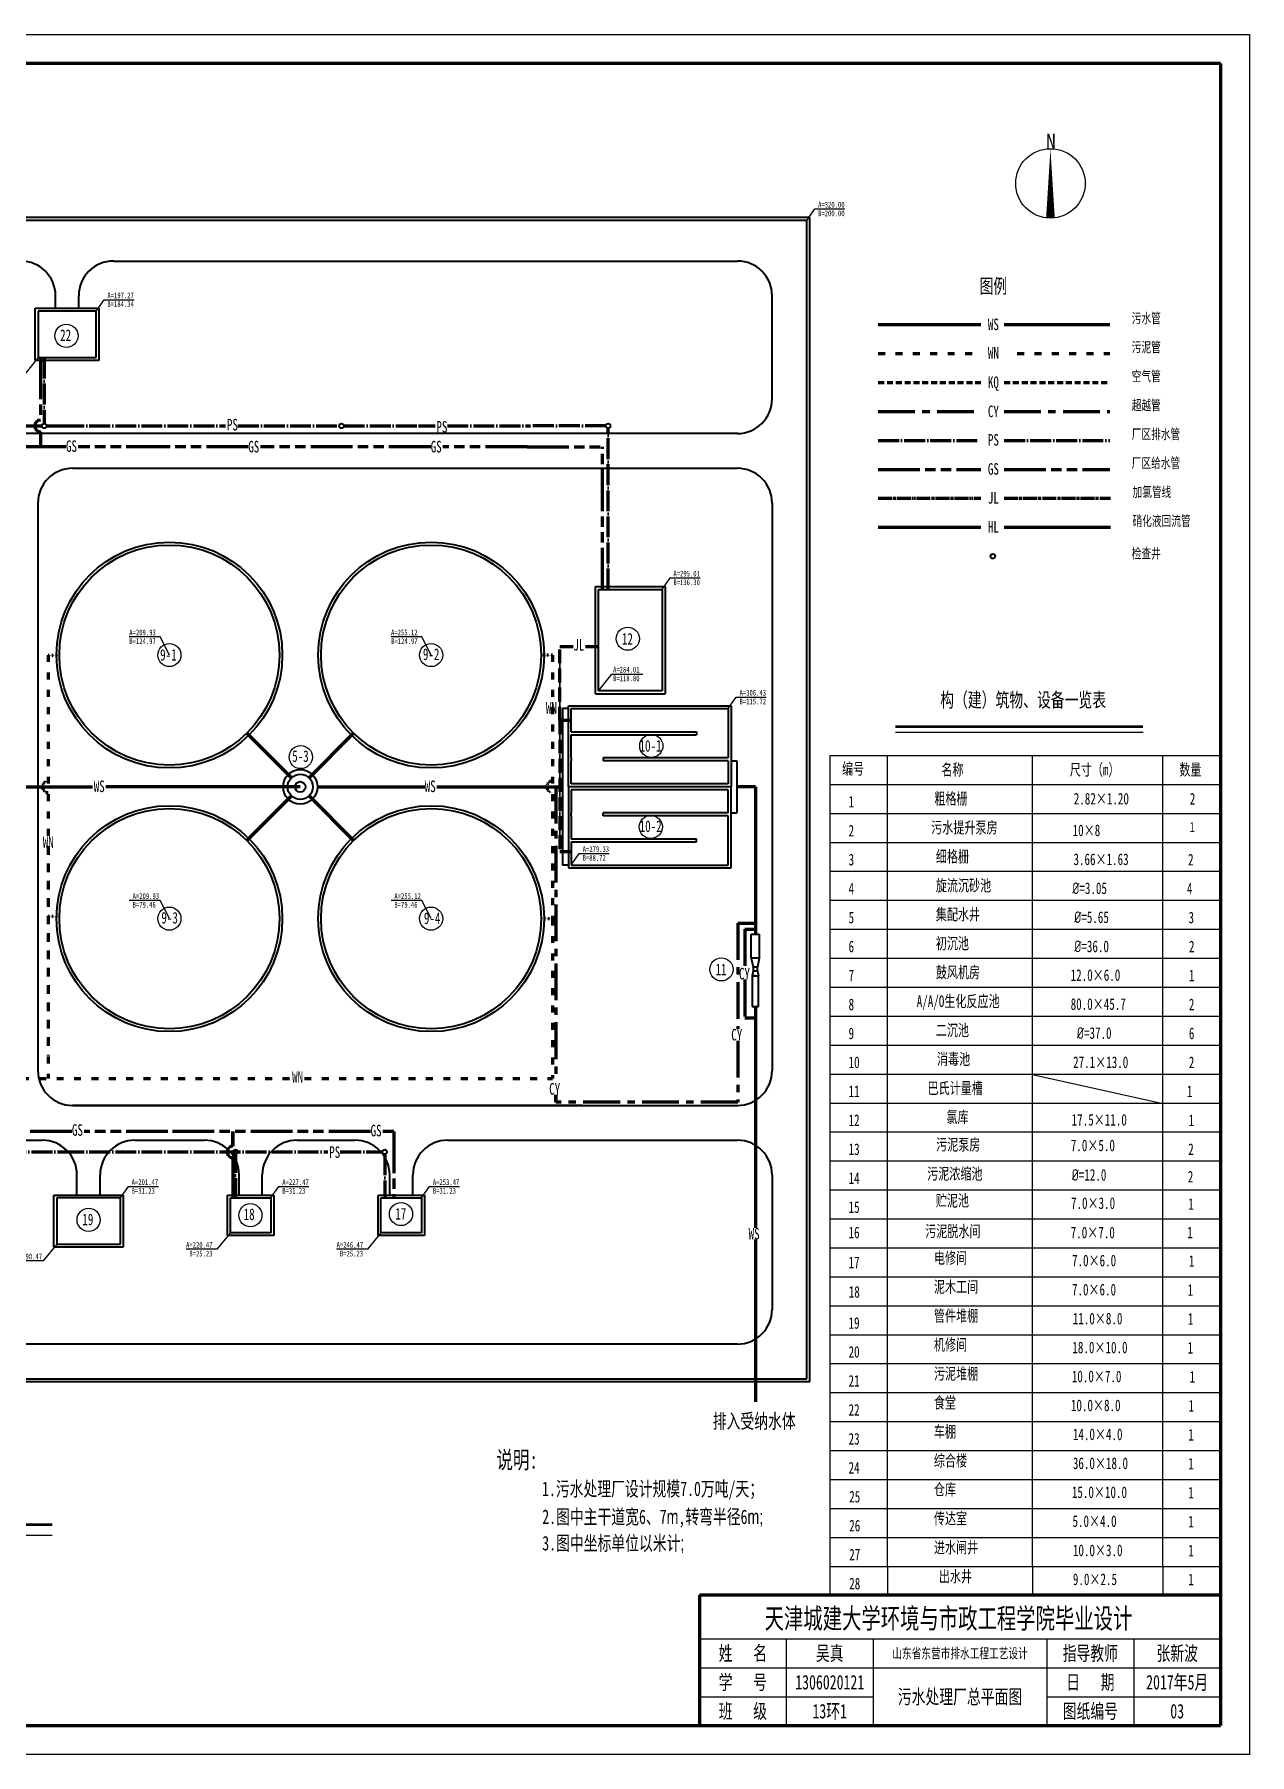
# Model space of a CAD drawing. Header units: millimetres. Extents: x 41775 to 462275, y 21172 to 318172.
# Drawn here: x 252439 to 462275, y 21172 to 318172 of the extents above; entities that cross this region are included whole.
import ezdxf
from ezdxf.enums import TextEntityAlignment as Align

# ---------------------------------------------------------------- set-up
doc = ezdxf.new("R2010")
doc.units = ezdxf.units.MM
for name, pattern in [('ACAD_ISO03W100', [30, 12, -18]), ('ACAD_ISO04W100', [30, 24, -3, 0, -3]), ('ACAD_ISO05W100', [33, 24, -3, 0, -3, 0, -3]), ('ACAD_ISO09W100', [45, 24, -3, 6, -3, 6, -3]), ('CENTERX2', [101.6, 63.5, -12.7, 12.7, -12.7]), ('DASHEDX2', [38.1, 25.4, -12.7])]:
    doc.linetypes.add(name, pattern=pattern)
for name, color, linetype, lineweight in [('加氯管线', 11, 'ACAD_ISO05W100', 53), ('厂区污水管', 6, 'ACAD_ISO04W100', 53), ('厂区给水管', 4, 'ACAD_ISO09W100', 53), ('文字', 7, 'Continuous', 53), ('污水管', 1, 'Continuous', 53), ('污泥管', 3, 'ACAD_ISO03W100', 53), ('消化液回流', 194, 'Continuous', 53), ('空气管', 50, 'DASHEDX2', 53), ('超越管', 5, 'CENTERX2', 53), ('边框粗', 7, 'Continuous', 100)]:
    doc.layers.add(name, color=color, linetype=linetype, lineweight=lineweight)
doc.layers.add('构筑物', color=7, linetype='Continuous')
doc.styles.get("Standard").update_dxf_attribs({"font": 'txt', "bigfont": 'gbcbig.shx'})
doc.styles.add('仿宋', font='', dxfattribs={"width": 0.7, "height": 3500})
doc.styles.add('长仿宋', font='simfang.ttf', dxfattribs={"width": 0.7})
doc.styles.add('长仿宋体', font='simfang.ttf', dxfattribs={"width": 0.7})
doc.styles.get('仿宋').set_extended_font_data('FangSong_GB2312')
doc.dimstyles.new('ISO-25', dxfattribs={"dimtxt": 2.5, "dimasz": 2.5, "dimexe": 1.25, "dimexo": 0.625, "dimtad": 1, "dimtxsty": 'Standard', "dimcen": 2.5, "dimadec": 0, "dimazin": 0, "dimtfac": 1, "dimtmove": 0, "dimatfit": 3, "dimfxl": 1, "dimarcsym": 0})

msp = doc.modelspace()

# ---------------------------------------------------------------- linework, layer by layer
at = {"lineweight": -3}
for p, q in [((41775, 318172), (462275, 318172)), ((462275, 318172), (462275, 21172)), ((389775, 193672), (457275, 193672)), ((389775, 188672), (457275, 188672)), ((389775, 183672), (457275, 183672)), ((389775, 178672), (457275, 178672)), ((389775, 173672), (457275, 173672)), ((389775, 168672), (457275, 168672)), ((389775, 163672), (457275, 163672)), ((389775, 158672), (457275, 158672)), ((389775, 153672), (457275, 153672)), ((389775, 148672), (457275, 148672)), ((389775, 143672), (457275, 143672)), ((389775, 138672), (457275, 138672)), ((389775, 133672), (457275, 133672)), ((389775, 128672), (457275, 128672)), ((389775, 123672), (457275, 123672)), ((389775, 118672), (457275, 118672)), ((389775, 118672), (457275, 118672)), ((389775, 103672), (457275, 103672)), ((389775, 103672), (457275, 103672)), ((389775, 98672), (457275, 98672)), ((389775, 93672), (457275, 93672)), ((389775, 88672), (457275, 88672)), ((389775, 83672), (457275, 83672)), ((389775, 78672), (457275, 78672)), ((389775, 73672), (457275, 73672)), ((389775, 68672), (457275, 68672)), ((389775, 63672), (457275, 63672)), ((389775, 58672), (457275, 58672)), ((389775, 53672), (457275, 53672)), ((367275, 41172), (457275, 41172)), ((382275, 41172), (382275, 26172)), ((397275, 41172), (397275, 26172)), ((427275, 41172), (427275, 26172)), ((442275, 41172), (442275, 26172)), ((367275, 36172), (457275, 36172)), ((367275, 31172), (397275, 31172)), ((427275, 31172), (457275, 31172)), ((462275, 21172), (41775, 21172))]:
    msp.add_line(p, q, dxfattribs=at)
at = {"lineweight": 100, "ltscale": 40}
msp.add_line((457275, 313172), (457275, 26172), dxfattribs=at)
at = {"lineweight": 40}
for p, q in [((386320, 286542), (190090, 286542)), ((385820, 286042), (190090, 286042)), ((385820, 86042), (385820, 286042)), ((386320, 85542), (386320, 286542)), ((252590, 270879), (263590, 270879)), ((252590, 261879), (252590, 270879)), ((263090, 270379), (253090, 270379)), ((253090, 270379), (253090, 262379)), ((256090, 270879), (256090, 273042)), ((260090, 270879), (260090, 273042)), ((263090, 262379), (263090, 270379)), ((263590, 270879), (263590, 261879)), ((379820, 255258), (379820, 273042)), ((263590, 261879), (252590, 261879)), ((253090, 262379), (263090, 262379)), ((373820, 249258), (118761, 249258)), ((259036, 243258), (347036, 243258)), ((259039, 243258), (373820, 243258)), ((253039, 237258), (253039, 139258)), ((379820, 237258), (379820, 139258)), ((349331, 204343), (349331, 222843)), ((349331, 222843), (361331, 222843)), ((361331, 222843), (361331, 204343)), ((349831, 204843), (349831, 222343)), ((349831, 222343), (360831, 222343)), ((360831, 222343), (360831, 204843)), ((344654, 188258), (344654, 202258)), ((344654, 202258), (372754, 202258)), ((349331, 204343), (361331, 204343)), ((360831, 204843), (349831, 204843)), ((372754, 202258), (372754, 188258)), ((344654, 201758), (343654, 201758)), ((343654, 201758), (343654, 174758)), ((345154, 201758), (372254, 201758)), ((345154, 197758), (345154, 201758)), ((372254, 201758), (372254, 197758)), ((345154, 197758), (366754, 197758)), ((345154, 193258), (345154, 197258)), ((345154, 197258), (366754, 197258)), ((366754, 197758), (366754, 197258)), ((372254, 197758), (372254, 197258)), ((372254, 197258), (372254, 193258)), ((345154, 193258), (345154, 193258)), ((345154, 193258), (345154, 192758)), ((372254, 193258), (350654, 193258)), ((350654, 193258), (350654, 192758)), ((345154, 188758), (345154, 192758)), ((372254, 192758), (350654, 192758)), ((372254, 192758), (372254, 188758)), ((372754, 192758), (373754, 192758)), ((373754, 192758), (373754, 183758)), ((372754, 188258), (344654, 188258)), ((344654, 188258), (344654, 174258)), ((372754, 188258), (344654, 188258)), ((372254, 188758), (345154, 188758)), ((372254, 187758), (345154, 187758)), ((345154, 187758), (345154, 183758)), ((372254, 183758), (372254, 187758)), ((372754, 174258), (372754, 188258)), ((345154, 183258), (345154, 183758)), ((345154, 183258), (345154, 179258)), ((345154, 183258), (345154, 183258)), ((372254, 183758), (350654, 183758)), ((350654, 183258), (350654, 183758)), ((372254, 183258), (350654, 183258)), ((372254, 179258), (372254, 183258)), ((372754, 183758), (373754, 183758)), ((345154, 179258), (366754, 179258)), ((345154, 178758), (345154, 174758)), ((345154, 178758), (366754, 178758)), ((366754, 178758), (366754, 179258)), ((372254, 178758), (372254, 179258)), ((372254, 174758), (372254, 178758)), ((344654, 174758), (343654, 174758)), ((344654, 174258), (372754, 174258)), ((345154, 174758), (372254, 174758)), ((376231, 162822), (377611, 162822)), ((376231, 158682), (376231, 162822)), ((377611, 162822), (377611, 158682)), ((377611, 158682), (376231, 158682)), ((376231, 158682), (376546, 157107)), ((377611, 158682), (377296, 157107)), ((376546, 156507), (376396, 155607)), ((376921, 155607), (376396, 155607)), ((376396, 155607), (377446, 155607)), ((376396, 155607), (376396, 150357)), ((376921, 157107), (376546, 157107)), ((376546, 157107), (376546, 156507)), ((376546, 156507), (377296, 156507)), ((377296, 157107), (376921, 157107)), ((377296, 156507), (377296, 157107)), ((377296, 156507), (377446, 155607)), ((377446, 150357), (377446, 155607)), ((376396, 150357), (377446, 150357)), ((347036, 133258), (259036, 133258)), ((259039, 133258), (373820, 133258)), ((236287, 127258), (253787, 127258)), ((269787, 127258), (281787, 127258)), ((297787, 127258), (307787, 127258)), ((323787, 127258), (373820, 127258)), ((259787, 117776), (259787, 121258)), ((263787, 117776), (263787, 121258)), ((287787, 117776), (287787, 121258)), ((291787, 117776), (291787, 121258)), ((313787, 117776), (313787, 121258)), ((317787, 117776), (317787, 121258)), ((379820, 121258), (379820, 98042)), ((255787, 117776), (267787, 117776)), ((255787, 108776), (255787, 117776)), ((267287, 117276), (256287, 117276)), ((256287, 117276), (256287, 109276)), ((267287, 109276), (267287, 117276)), ((267787, 117776), (267787, 108776)), ((285787, 117776), (293787, 117776)), ((285787, 110776), (285787, 117776)), ((286287, 117276), (293287, 117276)), ((286287, 111276), (286287, 117276)), ((293287, 117276), (293287, 111276)), ((293787, 117776), (293787, 110776)), ((311787, 117776), (319787, 117776)), ((311787, 110776), (311787, 117776)), ((312287, 117276), (319287, 117276)), ((312287, 111276), (312287, 117276)), ((319287, 117276), (319287, 111276)), ((319787, 117776), (319787, 110776)), ((293787, 110776), (285787, 110776)), ((293287, 111276), (286287, 111276)), ((319787, 110776), (311787, 110776)), ((319287, 111276), (312287, 111276)), ((267787, 108776), (255787, 108776)), ((256287, 109276), (267287, 109276)), ((373820, 92042), (194746, 92042))]:
    msp.add_line(p, q, dxfattribs=at)
at = {"linetype": 'ByBlock', "ltscale": 10}
for p, q in [((387198, 288030), (392379, 288030)), ((264468, 272367), (269649, 272367)), ((362209, 224331), (367390, 224331)), ((274165, 214165), (268828, 214165)), ((319362, 214165), (314025, 214165)), ((352158, 207690), (357495, 207690)), ((373633, 203746), (378814, 203746)), ((346533, 176746), (351714, 176746)), ((274165, 168652), (268828, 168652)), ((319362, 168652), (314025, 168652)), ((424775, 138573), (447275, 133573)), ((268666, 119264), (273847, 119264)), ((294666, 119264), (299847, 119264)), ((320666, 119264), (325847, 119264)), ((389775, 113672), (457275, 113672)), ((283960, 108429), (278624, 108429)), ((309960, 108429), (304624, 108429)), ((253960, 106429), (248624, 106429)), ((207396, 59041), (255527, 59041))]:
    msp.add_line(p, q, dxfattribs=at)
at = {"lineweight": 40, "ltscale": 100}
for p, q in [((266090, 279042), (373820, 279042)), ((386320, 85542), (65320, 85542)), ((65820, 86042), (385820, 86042))]:
    msp.add_line(p, q, dxfattribs=at)
at = {"lineweight": 53}
msp.add_line((401108, 198672), (443867, 198672), dxfattribs=at)
for p, q in [((401108, 197672), (443884, 197672)), ((399775, 148672), (399775, 193672)), ((424775, 148672), (424775, 193672)), ((447275, 148672), (447275, 193672)), ((399775, 83672), (399775, 148672)), ((424775, 83672), (424775, 148672)), ((447275, 83672), (447275, 148672)), ((399775, 53672), (399775, 83672)), ((424775, 53672), (424775, 83672)), ((447275, 53672), (447275, 83672)), ((389775, 53672), (457275, 53672))]:
    msp.add_line(p, q)
at = {"lineweight": -3, "ltscale": 40}
msp.add_line((457275, 193672), (457275, 53672), dxfattribs=at)
at = {"linetype": 'ByBlock', "ltscale": 40}
msp.add_line((389775, 108672), (457275, 108672), dxfattribs=at)
at = {"lineweight": -3}
msp.add_lwpolyline([(427885, 298443, 0, 1500, 0), (427885, 286443, 1500, 1500, 0)], format="xyseb", dxfattribs=at)
msp.add_circle((427885, 292443), 6000, dxfattribs=at)
at = {"linetype": 'ByBlock', "lineweight": 40, "ltscale": 40}
for centre, radius in [((254143, 250576), 400), ((305465, 250576), 400), ((351515, 250576), 400), ((417940, 228077), 400), ((298345, 188258), 2976), ((298345, 188258), 2176), ((298345, 188258), 904), ((287178, 125219), 400), ((312923, 125219), 400)]:
    msp.add_circle(centre, radius, dxfattribs=at)
at = {"lineweight": 40}
for centre, radius in [((275747, 211015), 19500), ((275747, 211015), 19000), ((320944, 211015), 19500), ((320944, 211015), 19000), ((275747, 165501), 19500), ((275747, 165501), 19000), ((320944, 165501), 19500), ((320944, 165501), 19000)]:
    msp.add_circle(centre, radius, dxfattribs=at)
for centre, start, end in [((250090, 273042), 0, 90), ((266090, 273042), 90, 180), ((373820, 273042), 0, 90), ((373820, 255258), 270, 0), ((259039, 237258), 90, 180), ((373820, 237258), 0, 90), ((259039, 139258), 180, 270), ((373820, 139258), 270, 0), ((253787, 121258), 360, 90), ((269787, 121258), 90, 180), ((281787, 121258), 360, 90), ((297787, 121258), 90, 180), ((307787, 121258), 360, 90), ((323787, 121258), 90, 180), ((373820, 121258), 0, 90), ((373820, 98042), 270, 0)]:
    msp.add_arc(centre, 6000, start, end, dxfattribs=at)
at = {"layer": '加氯管线', "lineweight": 80, "ltscale": 100}
for p, q in [((398143, 238077), (415882, 238077)), ((419894, 238077), (438279, 238077)), ((343176, 199698), (343176, 212458)), ((345491, 212458), (343176, 212458)), ((349831, 212458), (347612, 212458)), ((345154, 199698), (343176, 199698)), ((343176, 199698), (343176, 177077)), ((343176, 177077), (345154, 177077))]:
    msp.add_line(p, q, dxfattribs=at)
at = {"layer": '厂区污水管', "lineweight": 80, "ltscale": 150}
for p, q in [((254143, 262379), (254143, 250976)), ((218422, 250576), (253743, 250576)), ((254543, 250576), (257418, 250576)), ((257418, 250576), (285460, 250576)), ((287580, 250576), (305065, 250576)), ((305865, 250576), (318786, 250576)), ((318786, 250576), (321637, 250576)), ((323758, 250576), (338082, 250576)), ((351115, 250576), (338082, 250576)), ((351515, 222343), (351515, 250176)), ((398143, 248077), (415882, 248077)), ((419894, 248077), (438143, 248077)), ((247438, 125219), (257418, 125219)), ((257418, 125219), (303128, 125219)), ((287178, 125219), (287178, 117276)), ((305249, 125219), (312523, 125219)), ((312923, 124819), (312923, 117276))]:
    msp.add_line(p, q, dxfattribs=at)
at = {"layer": '厂区污水管', "lineweight": 80}
msp.add_line((312294, 125219), (312523, 125219), dxfattribs=at)
at = {"layer": '厂区给水管', "lineweight": 80, "ltscale": 300}
for p, q in [((253504, 262379), (253504, 251576)), ((253504, 249576), (253504, 246947)), ((257888, 246947), (209871, 246947)), ((275497, 246947), (260008, 246947)), ((289360, 246947), (275497, 246947)), ((320868, 246947), (291481, 246947)), ((337517, 246947), (322988, 246947)), ((337517, 246947), (350538, 246947)), ((350538, 222343), (350538, 246947)), ((398143, 243077), (415882, 243077)), ((419894, 243077), (438143, 243077)), ((258915, 128757), (191846, 128757)), ((275497, 128757), (261036, 128757)), ((310484, 128757), (275497, 128757)), ((286725, 128757), (286725, 126219)), ((314480, 128757), (312605, 128757)), ((314480, 128757), (314480, 117276)), ((286725, 124219), (286725, 117276))]:
    msp.add_line(p, q, dxfattribs=at)
at = {"layer": '厂区给水管', "lineweight": 80}
msp.add_line((286725, 126219), (286725, 128757), dxfattribs=at)
at = {"layer": '厂区给水管', "linetype": 'ByBlock', "lineweight": 80, "ltscale": 40}
msp.add_arc((253504, 250576), 1000, 90, 270, dxfattribs=at)
at = {"layer": '厂区给水管', "lineweight": 80}
msp.add_arc((286725, 125219), 1000, 90, 270, dxfattribs=at)
at = {"layer": '文字', "lineweight": -3}
for centre in [(257973, 266132), (354903, 213834), (275747, 211015), (320944, 211015), (358967, 195316), (298434, 193400), (358879, 181333), (275747, 165501), (320944, 165501), (371074, 156746), (289736, 114296), (315742, 114499), (261805, 113502)]:
    msp.add_circle(centre, 2000, dxfattribs=at)
at = {"layer": '构筑物', "linetype": 'ByBlock', "lineweight": -3, "ltscale": 40}
for p, q in [((389775, 193672), (389775, 107468)), ((389775, 108672), (389775, 48672)), ((399775, 53672), (399775, 48672)), ((424775, 53672), (424775, 48672)), ((447275, 53672), (447275, 48672))]:
    msp.add_line(p, q, dxfattribs=at)
at = {"layer": '污水管', "lineweight": 80}
for p, q in [((398143, 268077), (415882, 268077)), ((419894, 268077), (438143, 268077)), ((298345, 188258), (264800, 188258)), ((301321, 188258), (319836, 188258)), ((321957, 188258), (343654, 188258)), ((376930, 188258), (373754, 188258)), ((376930, 188258), (376930, 162822)), ((376930, 150357), (376930, 112112)), ((376930, 110089), (376930, 82089))]:
    msp.add_line(p, q, dxfattribs=at)
at = {"layer": '污水管', "lineweight": 80, "ltscale": 500}
for p, q in [((296812, 189802), (289135, 197533)), ((299879, 189802), (307556, 197533)), ((296021, 189749), (296021, 189749)), ((296021, 189749), (296021, 189749)), ((296812, 186714), (289135, 178983)), ((299879, 186714), (307556, 178983))]:
    msp.add_line(p, q, dxfattribs=at)
at = {"layer": '污水管', "lineweight": 80, "ltscale": 100}
msp.add_line((246039, 188258), (262497, 188258), dxfattribs=at)
at = {"layer": '污泥管', "lineweight": 80, "ltscale": 100}
for p, q in [((398143, 263077), (415882, 263077)), ((422133, 263077), (438143, 263077)), ((254808, 211015), (254808, 141859)), ((341883, 211015), (341883, 165501)), ((254808, 177722), (254808, 137925)), ((341883, 165501), (341883, 137925)), ((250284, 137925), (296937, 137925)), ((299057, 137925), (341883, 137925))]:
    msp.add_line(p, q, dxfattribs=at)
at = {"layer": '污泥管', "lineweight": 80}
for p, q in [((254808, 211015), (256747, 211015)), ((341883, 211015), (339944, 211015)), ((254808, 165943), (256752, 165943)), ((339944, 165501), (341883, 165501))]:
    msp.add_line(p, q, dxfattribs=at)
for centre in [(254808, 188258), (341883, 188258)]:
    msp.add_arc(centre, 1000, 90, 270, dxfattribs=at)
at = {"layer": '消化液回流', "lineweight": 80}
for p, q in [((398143, 233077), (415882, 233077)), ((419894, 233077), (438279, 233077))]:
    msp.add_line(p, q, dxfattribs=at)
at = {"layer": '空气管', "lineweight": 80, "ltscale": 40}
for p, q in [((398143, 258077), (415882, 258077)), ((419894, 258077), (438143, 258077))]:
    msp.add_line(p, q, dxfattribs=at)
at = {"layer": '超越管', "lineweight": 80, "ltscale": 100}
for p, q in [((398143, 253077), (415882, 253077)), ((419894, 253077), (438143, 253077)), ((342472, 188258), (342472, 137925)), ((373882, 164721), (373882, 146469)), ((375092, 163699), (375092, 157005)), ((375092, 154971), (375092, 148397)), ((373882, 144435), (373882, 133813)), ((342472, 135079), (342472, 133813)), ((373882, 133813), (342472, 133813))]:
    msp.add_line(p, q, dxfattribs=at)
at = {"layer": '超越管', "lineweight": 80}
for p, q in [((373882, 164721), (376930, 164721)), ((375092, 163699), (376930, 163699)), ((375092, 148397), (376930, 148397)), ((342472, 133813), (342472, 135079))]:
    msp.add_line(p, q, dxfattribs=at)
at = {"layer": '边框粗', "lineweight": 100}
for p, q in [((457275, 313172), (54275, 313172)), ((54275, 26172), (457275, 26172))]:
    msp.add_line(p, q, dxfattribs=at)
at = {"layer": '边框粗', "lineweight": 53, "ltscale": 10}
msp.add_line((207396, 60876), (255527, 60876), dxfattribs=at)
at = {"layer": '边框粗', "lineweight": 70}
for p, q in [((457275, 48672), (367275, 48672)), ((367275, 48672), (367275, 26172))]:
    msp.add_line(p, q, dxfattribs=at)

# ---------------------------------------------------------------- texts
at = {"linetype": 'ByBlock', "ltscale": 10, "style": '仿宋', "width": 0.7}
for s, p in [(' A=320.00', (387198, 288280)), (' A=197.27', (264468, 272617)), (' A=295.01', (362209, 224581)), ('A=209.93', (268828, 214415)), ('A=255.12', (314025, 214415)), (' A=284.01', (351792, 207996)), (' A=306.43', (373633, 203996)), (' A=279.33', (346533, 176996)), (' A=209.93', (268828, 168902)), (' A=255.12 ', (314025, 168902)), (' A=201.47', (268666, 119514)), (' A=227.47', (294666, 119514)), (' A=253.47', (320666, 119514)), (' A=190.47', (248624, 106679)), ('A=220.47', (278624, 108679)), ('A=246.47', (304624, 108679))]:
    msp.add_text(s, height=1000, dxfattribs=at).set_placement(p)
for s, p in [(' B=200.00', (387198, 287780)), (' B=184.34', (264468, 272117)), (' B=136.30', (362209, 224081)), ('B=124.97', (268828, 213915)), ('B=124.97', (314025, 213915)), (' B=118.80 ', (351792, 207496)), (' B=115.72', (373633, 203496)), (' B=88.72', (346533, 176496)), (' B=79.46', (268828, 168402)), (' B=79.46', (314025, 168402)), (' B=31.23', (268666, 119014)), (' B=31.23', (294666, 119014)), (' B=31.23', (320666, 119014)), (' B=25.23', (278624, 108179)), (' B=25.23', (304624, 108179))]:
    msp.add_text(s, height=1000, dxfattribs=at).set_placement(p, align=Align.TOP_LEFT)
at = {"lineweight": -3, "style": '长仿宋体', "width": 0.7}
msp.add_text('天津城建大学环境与市政工程学院毕业设计', height=3500, dxfattribs=at).set_placement((378530, 44686), align=Align.MIDDLE_LEFT)
for s, height, p in [('姓   名', 2500, (374775, 38672)), ('吴真', 2500, (389775, 38672)), ('山东省东营市排水工程工艺设计', 1750, (412275, 38672)), ('指导教师', 2500, (434775, 38672)), ('张新波', 2500, (449775, 38672)), ('学   号', 2500, (374775, 33672)), ('1306020121', 2500, (389775, 33672)), ('污水处理厂总平面图', 2500, (412275, 31172)), ('日   期', 2500, (434775, 33672)), ('2017年5月', 2500, (449775, 33672)), ('班   级', 2500, (374775, 28672)), ('13环1', 2500, (389775, 28672)), ('图纸编号', 2500, (434775, 28672)), ('03', 2500, (449775, 28672))]:
    msp.add_text(s, height=height, dxfattribs=at).set_placement(p, align=Align.MIDDLE_CENTER)
at = {"lineweight": -3, "insert": (427118, 301009), "char_height": 2500, "width": 2050.52, "attachment_point": 1}
msp.add_mtext('{\\fFangSong_GB2312|b0|i0|c134|p49;N}', dxfattribs=at)
at = {"linetype": 'ByBlock', "ltscale": 10}
for s, insert, char_height, width, attachment_point, style in [('      图例', (408503, 275971), 2500, 21655.45, 1, '长仿宋体'), ('WS', (417080, 269108), 2000, 2120.49, 1, '长仿宋'), ('WN', (417080, 264176), 2000, 2120.49, 1, '长仿宋体'), ('KQ', (417080, 259110), 2000, 2120.49, 1, '长仿宋体'), ('CY', (417080, 254088), 2000, 2120.49, 1, '长仿宋'), ('PS', (287580, 251785), 2000, 2120.49, 3, '长仿宋'), ('PS', (323758, 251424), 2000, 2120.49, 3, '长仿宋'), ('GS', (257888, 248084), 2000, 2120.49, 1, '长仿宋'), ('GS', (289360, 247998), 2000, 2120.49, 1, '长仿宋'), ('GS', (320868, 247998), 2000, 2120.49, 1, '长仿宋'), ('PS', (417080, 249175), 2000, 2120.49, 1, '长仿宋'), ('GS', (417080, 244148), 2000, 2120.49, 1, '长仿宋'), ('JL', (417080, 239148), 2000, 2120.49, 1, '长仿宋'), ('HL', (417080, 234148), 2000, 2120.49, 1, '长仿宋'), ('JL', (345491, 213775), 2000, 2120.49, 1, '长仿宋'), ('WN', (340759, 202882), 2000, 2120.49, 1, '长仿宋体'), ('WS', (262679, 189353), 2000, 2120.49, 1, '长仿宋'), ('WS', (319836, 189353), 2000, 2120.49, 1, '长仿宋'), ('WN', (253883, 179722), 2000, 2120.49, 1, '长仿宋体'), ('CY', (374093, 157005), 2000, 2120.49, 1, '长仿宋'), ('CY', (372767, 146469), 2000, 2120.49, 1, '长仿宋'), ('WN', (296937, 139163), 2000, 2120.49, 1, '长仿宋体'), ('CY', (341326, 137114), 2000, 2120.49, 1, '长仿宋'), ('GS', (258915, 130012), 2000, 2120.49, 1, '长仿宋'), ('GS', (310484, 129912), 2000, 2120.49, 1, '长仿宋'), ('PS', (305249, 126188), 2000, 2120.49, 3, '长仿宋'), ('WS', (375763, 112112), 2000, 2120.49, 1, '长仿宋'), ('排入受纳水体', (369576, 79999), 2500, 62538.62, 1, '长仿宋体')]:
    msp.add_mtext(s, dxfattribs=dict(at, insert=insert, char_height=char_height, width=width, attachment_point=attachment_point, style=style))
at = {"lineweight": -3, "style": '长仿宋体'}
for s, insert, char_height, width, attachment_point in [('{\\fFangSong|b0|i0|c134|p49;污水管}', (441927, 270051), 1750, 44959.04, 1), ('22', (258782, 267237), 2000, 44959.04, 3), ('{\\fFangSong|b0|i0|c134|p49;污泥管}', (441927, 265051), 1750, 44959.04, 1), ('{\\fFangSong|b0|i0|c134|p49;空气管}', (441927, 260051), 1750, 44959.04, 1), ('{\\fFangSong|b0|i0|c134|p49;超越管}', (441927, 255051), 1750, 44959.04, 1), ('厂区排水管', (441927, 250051), 1750, 44959.04, 1), ('{\\fFangSong|b0|i0|c134|p49;厂区给水管}', (441927, 245051), 1750, 44959.04, 1), ('加氯管线', (442063, 240051), 1750, 44959.04, 1), ('硝化液回流管', (442063, 235051), 1750, 44959.04, 1), ('检查井', (441927, 229446), 1750, 44959.04, 1), ('12', (355790, 214821), 2000, 44959.04, 3), ('9-1', (277006, 212048), 2000, 44959.04, 3), ('9-2', (322380, 212149), 2000, 44959.04, 3), ('10-1', (360741, 196348), 2000, 44959.04, 3), ('5-3', (299806, 194561), 2000, 44959.04, 3), ('{\\fFangSong|b0|i0|c134|p49;\\W0.7;编号}', (391905, 192387), 2000, 44959.04, 1), ('{\\fFangSong|b0|i0|c134|p49;\\W0.7;名称}', (409056, 192225), 2000, 44959.04, 1), ('尺寸（m）', (431220, 192225), 2000, 44959.04, 1), ('{\\fFangSong|b0|i0|c134|p49;\\W0.7;数量}', (450138, 192225), 2000, 44959.04, 1), ('粗格栅', (407845, 187239), 2000, 44959.04, 1), ('2.82×1.20', (431914, 187215), 2000, 44959.04, 1), ('2', (451953, 187210), 2000, 44959.04, 1), ('{\\fFangSong|b0|i0|c134|p49;\\W0.7;1}', (393028, 186696), 2000, 44959.04, 1), ('10-2', (360760, 182458), 2000, 44959.04, 3), ('{\\fFangSong|b0|i0|c134|p49;\\W0.7;2}', (393028, 181696), 2000, 44959.04, 1), ('污水提升泵房', (407296, 182239), 2000, 44959.04, 1), ('10×8', (431720, 181753), 2000, 44959.04, 1), ('{\\fFangSong|b0|i0|c134|p49;\\W0.7;1}', (451953, 182210), 1750, 44959.04, 1), ('{\\fFangSong|b0|i0|c134|p49;\\W0.7;3}', (393028, 176696), 2000, 44959.04, 1), ('{\\fFangSong|b0|i0|c134|p49;\\W0.7;细格栅}', (408095, 177239), 2000, 44959.04, 1), ('3.66×1.63', (431860, 176753), 2000, 44959.04, 1), ('2', (451646, 176696), 2000, 44959.04, 1), ('旋流沉砂池', (408095, 172239), 2000, 44959.04, 1), ('{\\fFangSong|b0|i0|c134|p49;\\W0.7;4}', (393028, 171696), 2000, 44959.04, 1), ('{\\fISOCPEUR|b0|i0|c0|p34;%%C\\fSimSun|b0|i0|c134|p2;=}3.05', (431667, 171753), 2000, 44959.04, 1), ('4', (451446, 171696), 2000, 44959.04, 1), ('9-3', (277217, 166653), 2000, 44959.04, 3), ('9-4', (322549, 166573), 2000, 44959.04, 3), ('{\\fFangSong|b0|i0|c134|p49;\\W0.7;5}', (393028, 166696), 2000, 44959.04, 1), ('{\\fFangSong|b0|i0|c134|p49;集配水井}', (408095, 167239), 2000, 44959.04, 1), ('{\\fISOCPEUR|b0|i0|c0|p34;%%C\\fSimSun|b0|i0|c134|p2;=5.65}', (432000, 166753), 2000, 44959.04, 1), ('3', (451724, 166696), 2000, 44959.04, 1), ('{\\fFangSong|b0|i0|c134|p49;\\W0.7;6}', (393028, 161696), 2000, 44959.04, 1), ('{\\fFangSong|b0|i0|c134|p49;\\W0.7;初沉池}', (408095, 162239), 2000, 44959.04, 1), ('{\\fISOCPEUR|b0|i0|c0|p34;%%C\\fSimSun|b0|i0|c134|p2;=}36.0', (432012, 161715), 2000, 44959.04, 1), ('{\\fFangSong|b0|i0|c134|p49;\\W0.7;2}', (451804, 161696), 2000, 44959.04, 1), ('11', (371962, 157733), 2000, 44959.04, 3), ('鼓风机房', (408095, 157239), 2000, 44959.04, 1), ('{\\fFangSong|b0|i0|c134|p49;\\W0.7;7}', (393028, 156696), 2000, 44959.04, 1), ('12.0×6.0', (431375, 156753), 2000, 44959.04, 1), ('1', (451804, 156696), 2000, 44959.04, 1), ('{\\fFangSong|b0|i0|c134|p49;\\W0.7;8}', (393028, 151696), 2000, 44959.04, 1), ('A/A/O生化反应池', (404800, 152239), 2000, 44959.04, 1), ('80.0×45.7', (431375, 151753), 2000, 44959.04, 1), ('2', (451788, 151696), 2000, 44959.04, 1), ('9', (393028, 146696), 2000, 44959.04, 1), ('二沉池', (408095, 147239), 2000, 44959.04, 1), ('{\\fISOCPEUR|b0|i0|c0|p34;%%C\\fSimSun|b0|i0|c134|p2;=}37.0', (432459, 146753), 2000, 44959.04, 1), ('6', (451787, 146696), 2000, 44959.04, 1), ('消毒池', (408294, 142268), 2000, 44959.04, 1), ('10', (393028, 141696), 2000, 44959.04, 1), ('27.1×13.0', (431801, 141715), 2000, 44959.04, 1), ('2', (451787, 141696), 2000, 44959.04, 1), ('11', (393028, 136696), 2000, 44959.04, 1), ('巴氏计量槽', (406664, 137239), 2000, 44959.04, 1), ('1', (451440, 136696), 2000, 44959.04, 1), ('12', (393028, 131696), 2000, 44959.04, 1), ('氯库', (409943, 132239), 2000, 44959.04, 1), ('17.5×11.0', (431551, 131772), 2000, 44959.04, 1), ('1', (451765, 131696), 2000, 44959.04, 1), ('污泥泵房', (408147, 127488), 2000, 44959.04, 1), ('13', (393028, 126696), 2000, 44959.04, 1), ('7.0×5.0', (431403, 127352), 2000, 44959.04, 1), ('2', (451677, 126696), 2000, 44959.04, 1), ('污泥浓缩池', (406600, 122464), 2000, 44959.04, 1), ('{\\fISOCPEUR|b0|i0|c0|p34;%%C\\fSimSun|b0|i0|c134|p2;=}12.0', (431570, 122260), 2000, 44959.04, 1), ('2', (451601, 121949), 2000, 44959.04, 1), ('14', (393028, 121696), 2000, 44959.04, 1), ('15', (393028, 116696), 2000, 44959.04, 1), ('贮泥池', (408095, 117820), 2000, 44959.04, 1), (' 7.0×3.0', (430482, 117383), 2000, 44959.04, 1), ('1 ', (451685, 117237), 2000, 44959.04, 1), ('19', (262623, 114561), 2000, 44959.04, 3), ('18', (290479, 115461), 2000, 44959.04, 3), ('17', (316651, 115559), 2000, 44959.04, 3), ('16', (393028, 112314), 2000, 44959.04, 1), ('污泥脱水间', (406260, 112540), 2000, 44959.04, 1), (' 7.0×7.0', (430430, 112311), 2000, 44959.04, 1), ('1', (451518, 112303), 2000, 44959.04, 1), ('17', (393028, 107153), 2000, 44959.04, 1), ('{\\fFangSong|b0|i0|c134|p49;\\W0.7;电修间}', (407765, 107939), 2000, 44959.04, 1), ('7.0×6.0', (431611, 107473), 2000, 44959.04, 1), ('{\\fFangSong|b0|i0|c134|p49;\\W0.7;1}', (451787, 107396), 2000, 44959.04, 1), ('18', (393060, 102062), 2000, 44959.04, 1), ('{\\fFangSong|b0|i0|c134|p49;\\W0.7;泥木工间}', (407765, 102939), 2000, 44959.04, 1), ('7.0×6.0', (431599, 102454), 2000, 44959.04, 1), ('{\\fFangSong|b0|i0|c134|p49;\\W0.7;1}', (451581, 102396), 2000, 44959.04, 1), ('{\\fFangSong|b0|i0|c134|p49;\\W0.7;管件堆棚}', (407765, 97939), 2000, 44959.04, 1), ('19', (393028, 96696), 2000, 44959.04, 1), ('11.0×8.0', (431742, 97454), 2000, 44959.04, 1), ('{\\fFangSong|b0|i0|c134|p49;\\W0.7;1}', (451604, 97396), 2000, 44959.04, 1), ('{\\fFangSong|b0|i0|c134|p49;\\W0.7;机修间}', (407765, 92939), 2000, 44959.04, 1), ('18.0×10.0', (431672, 92463), 2000, 44959.04, 1), ('{\\fFangSong|b0|i0|c134|p49;\\W0.7;1}', (451578, 92406), 2000, 44959.04, 1), ('20', (393028, 91696), 2000, 44959.04, 1), ('21', (393028, 86696), 2000, 44959.04, 1), ('污泥堆棚', (407765, 87939), 2000, 44959.04, 1), ('10.0×7.0', (431574, 87463), 2000, 44959.04, 1), ('{\\fFangSong|b0|i0|c134|p49;\\W0.7;1}', (451901, 87387), 2000, 44959.04, 1), ('食堂', (407765, 82939), 2000, 44959.04, 1), ('22', (393028, 81696), 2000, 44959.04, 1), ('10.0×8.0', (431419, 82473), 2000, 44959.04, 1), ('{\\fFangSong|b0|i0|c134|p49;\\W0.7;1}', (451719, 82387), 2000, 44959.04, 1), ('车棚', (407765, 77939), 2000, 44959.04, 1), ('14.0×4.0', (431758, 77473), 2000, 44959.04, 1), ('{\\fFangSong|b0|i0|c134|p49;\\W0.7;1}', (451693, 77396), 2000, 44959.04, 1), ('23', (393028, 76696), 2000, 44959.04, 1), ('24', (393028, 71696), 2000, 44959.04, 1), ('综合楼', (407765, 72939), 2000, 44959.04, 1), ('36.0×18.0', (431758, 72473), 2000, 44959.04, 1), ('{\\fFangSong|b0|i0|c134|p49;\\W0.7;1}', (451693, 72396), 2000, 44959.04, 1), ('\\P1.污水处理厂设计规模7.0万吨/天；', (340092, 72480), 2500, 60750.89, 1), ('25', (393140, 66705), 2000, 44959.04, 1), ('仓库', (407765, 67939), 2000, 44959.04, 1), ('15.0×10.0', (431583, 67473), 2000, 44959.04, 1), ('{\\fFangSong|b0|i0|c134|p49;\\W0.7;1}', (451674, 67396), 2000, 44959.04, 1), ('2.图中主干道宽6、7{\\fArial|b0|i0|c0|p32;m},转弯半径6{\\fArial|b0|i0|c0|p32;m;}', (340136, 63486), 2500, 44959.04, 1), ('传达室', (407765, 62939), 2000, 44959.04, 1), ('5.0×4.0', (431690, 62473), 2000, 44959.04, 1), ('26', (393140, 61705), 2000, 44959.04, 1), ('{\\fFangSong|b0|i0|c134|p49;\\W0.7;1}', (451674, 62396), 2000, 44959.04, 1), ('3.图中坐标单位以米计{\\fArial|b0|i0|c0|p32;;}', (340136, 58927), 2500, 44959.04, 1), ('27', (393140, 56705), 2000, 44959.04, 1), ('进水闸井', (407765, 57939), 2000, 44959.04, 1), ('10.0×3.0', (431761, 57437), 2000, 44959.04, 1), ('{\\fFangSong|b0|i0|c134|p49;\\W0.7;1}', (451674, 57396), 2000, 44959.04, 1), ('28', (393140, 51705), 2000, 44959.04, 1), ('出水井', (408614, 52939), 2000, 44959.04, 1), ('9.0×2.5', (431761, 52437), 2000, 44959.04, 1), ('{\\fFangSong|b0|i0|c134|p49;\\W0.7;1}', (451674, 52396), 2000, 44959.04, 1)]:
    msp.add_mtext(s, dxfattribs=dict(at, insert=insert, char_height=char_height, width=width, attachment_point=attachment_point))
at = {"insert": (408851, 204527), "char_height": 2500, "width": 63395.73, "attachment_point": 1, "style": '长仿宋'}
msp.add_mtext('{\\fFangSong|b0|i0|c134|p49;\\W0.7;构（建）筑物、设备一览表}', dxfattribs=at)
at = {"layer": '文字', "linetype": 'ByBlock', "ltscale": 10, "insert": (332207, 73559), "char_height": 3000, "width": 15843.7, "attachment_point": 1, "style": '长仿宋体'}
msp.add_mtext('说明:', dxfattribs=at)

# ---------------------------------------------------------------- leaders
at = {"linetype": 'ByBlock', "ltscale": 10}
for points in [[(385820, 286042), (387198, 288030)], [(263090, 270379), (264468, 272367)], [(253090, 262379), (250763, 259532)], [(360831, 222343), (362209, 224331)], [(275747, 211015), (274165, 214165)], [(320944, 211015), (319362, 214165)], [(349831, 204843), (352158, 207690)], [(372254, 201758), (373633, 203746)], [(345154, 174758), (346533, 176746)], [(275747, 165501), (274165, 168652)], [(320944, 165501), (319362, 168652)], [(267287, 117276), (268666, 119264)], [(293287, 117276), (294666, 119264)], [(319287, 117276), (320666, 119264)], [(286287, 111276), (283960, 108429)], [(312287, 111276), (309960, 108429)], [(256287, 109276), (253960, 106429)]]:
    msp.add_leader(points, dimstyle='ISO-25', override={"dimzin": 0, "dimldrblk": 'None'}, dxfattribs=at)

doc.saveas('drawing.dxf')
